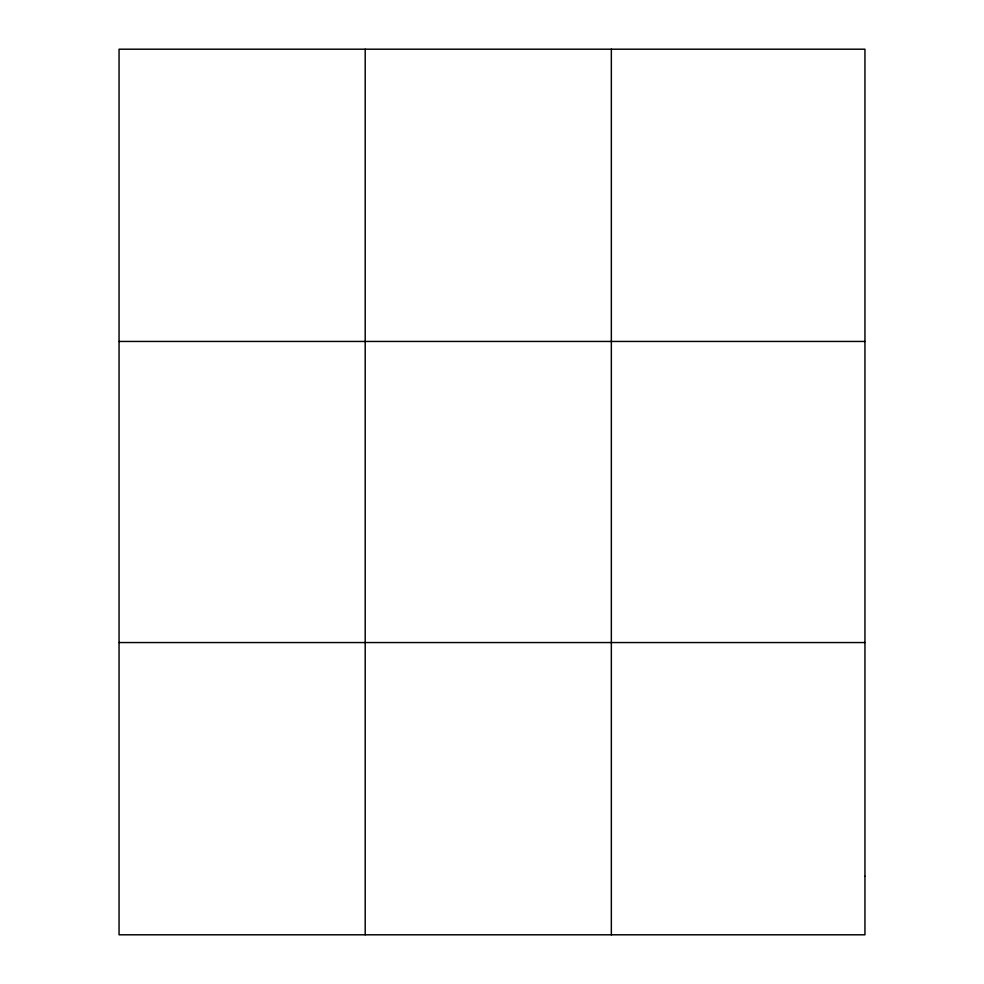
<?xml version="1.0" encoding="UTF-8"?>
<svg xmlns="http://www.w3.org/2000/svg" width="984" height="984" viewBox="0 0 984 984"><rect width="100%" height="100%" fill="white"/><g stroke="black" fill="none" stroke-linecap="round" stroke-linejoin="round"><path stroke-width="1.48" d="M365.199 934.8L365.199 49.2M611.347 934.8L611.347 49.2M119.052 341.448L864.948 341.448M119.052 642.552L864.948 642.552M864.948 876.35L864.948 934.8L119.052 934.8L119.052 49.2L864.948 49.2L864.948 876.35"/></g></svg>
